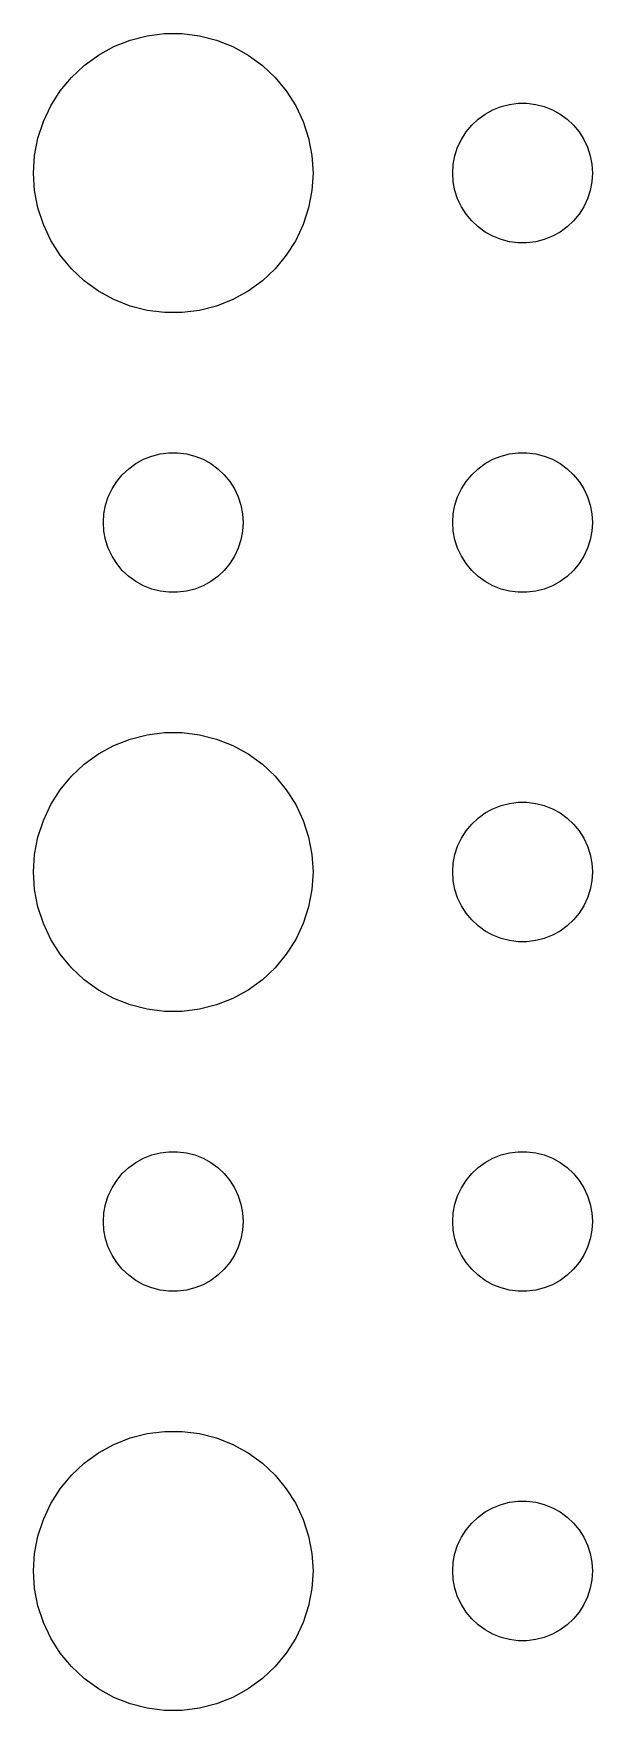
# Model space of a CAD drawing. Header units: metres. Extents: x -134 to 134, y -134 to 134.
# Drawn here: x 64.5 to 76.5, y -40.49 to -4.51 of the extents above; entities that cross this region are included whole.
import ezdxf

# ---------------------------------------------------------------- set-up
doc = ezdxf.new("R2010")
doc.units = ezdxf.units.M

msp = doc.modelspace()

# ---------------------------------------------------------------- linework, layer by layer
for p, q in [((66.2227, -4.78551), (66.573, -4.64682)), ((66.573, -4.64682), (66.9379, -4.55313)), ((66.9379, -4.55313), (67.3116, -4.50591)), ((67.3116, -4.50591), (67.6884, -4.50591)), ((67.6884, -4.50591), (68.0621, -4.55313)), ((68.0621, -4.55313), (68.427, -4.64682)), ((68.427, -4.64682), (68.7773, -4.78551)), ((65.5877, -5.18845), (65.8925, -4.96701)), ((65.8925, -4.96701), (66.2227, -4.78551)), ((68.7773, -4.78551), (69.1075, -4.96701)), ((69.1075, -4.96701), (69.4123, -5.18845)), ((65.3131, -5.44635), (65.5877, -5.18845)), ((69.4123, -5.18845), (69.6869, -5.44635)), ((64.8711, -6.05473), (65.073, -5.73663)), ((65.073, -5.73663), (65.3131, -5.44635)), ((69.6869, -5.44635), (69.927, -5.73663)), ((69.927, -5.73663), (70.1289, -6.05473)), ((64.7107, -6.39561), (64.8711, -6.05473)), ((70.1289, -6.05473), (70.2893, -6.39561)), ((74.3613, -6.14275), (74.5365, -6.07341)), ((74.5365, -6.07341), (74.7189, -6.02657)), ((74.7189, -6.02657), (74.9058, -6.00294)), ((74.9058, -6.00294), (75.0942, -6.00294)), ((75.0942, -6.00294), (75.2811, -6.02657)), ((75.2811, -6.02657), (75.4635, -6.07341)), ((75.4635, -6.07341), (75.6387, -6.14275)), ((64.5943, -6.75392), (64.7107, -6.39561)), ((70.2893, -6.39561), (70.4057, -6.75392)), ((73.7865, -6.61832), (73.9065, -6.47318)), ((73.9065, -6.47318), (74.0439, -6.34422)), ((74.0439, -6.34422), (74.1963, -6.23351)), ((74.1963, -6.23351), (74.3613, -6.14275)), ((75.6387, -6.14275), (75.8037, -6.23351)), ((75.8037, -6.23351), (75.9561, -6.34422)), ((75.9561, -6.34422), (76.0934, -6.47318)), ((76.0934, -6.47318), (76.2135, -6.61832)), ((64.5237, -7.12399), (64.5943, -6.75392)), ((70.4057, -6.75392), (70.4763, -7.12399)), ((73.6053, -6.9478), (73.6855, -6.77736)), ((73.6855, -6.77736), (73.7865, -6.61832)), ((76.2135, -6.61832), (76.3145, -6.77736)), ((76.3145, -6.77736), (76.3947, -6.9478)), ((64.5, -7.5), (64.5237, -7.12399)), ((70.4763, -7.12399), (70.5, -7.5)), ((73.5118, -7.312), (73.5471, -7.12695)), ((73.5471, -7.12695), (73.6053, -6.9478)), ((76.3947, -6.9478), (76.4529, -7.12695)), ((76.4529, -7.12695), (76.4882, -7.312)), ((64.5237, -7.87599), (64.5, -7.5)), ((70.5, -7.5), (70.4763, -7.87599)), ((73.5, -7.5), (73.5118, -7.312)), ((73.5118, -7.68799), (73.5, -7.5)), ((76.4882, -7.312), (76.5, -7.5)), ((76.5, -7.5), (76.4882, -7.68799)), ((64.5943, -8.24606), (64.5237, -7.87599)), ((70.4763, -7.87599), (70.4057, -8.24606)), ((73.5471, -7.87303), (73.5118, -7.68799)), ((73.6053, -8.05219), (73.5471, -7.87303)), ((76.4529, -7.87303), (76.3947, -8.05219)), ((76.4882, -7.68799), (76.4529, -7.87303)), ((64.7107, -8.60437), (64.5943, -8.24606)), ((70.4057, -8.24606), (70.2893, -8.60437)), ((73.6855, -8.22263), (73.6053, -8.05219)), ((73.7865, -8.38167), (73.6855, -8.22263)), ((76.3145, -8.22263), (76.2135, -8.38167)), ((76.3947, -8.05219), (76.3145, -8.22263)), ((64.8711, -8.94525), (64.7107, -8.60437)), ((70.2893, -8.60437), (70.1289, -8.94525)), ((73.9065, -8.52681), (73.7865, -8.38167)), ((74.0439, -8.65576), (73.9065, -8.52681)), ((76.0934, -8.52681), (75.9561, -8.65576)), ((76.2135, -8.38167), (76.0934, -8.52681)), ((65.073, -9.26335), (64.8711, -8.94525)), ((70.1289, -8.94525), (69.927, -9.26335)), ((74.1963, -8.76648), (74.0439, -8.65576)), ((74.3613, -8.85724), (74.1963, -8.76648)), ((74.5365, -8.92657), (74.3613, -8.85724)), ((74.7189, -8.97342), (74.5365, -8.92657)), ((74.9058, -8.99704), (74.7189, -8.97342)), ((75.0942, -8.99704), (74.9058, -8.99704)), ((75.2811, -8.97342), (75.0942, -8.99704)), ((75.4635, -8.92657), (75.2811, -8.97342)), ((75.6387, -8.85724), (75.4635, -8.92657)), ((75.8037, -8.76648), (75.6387, -8.85724)), ((75.9561, -8.65576), (75.8037, -8.76648)), ((65.3131, -9.55363), (65.073, -9.26335)), ((69.927, -9.26335), (69.6869, -9.55363)), ((65.5877, -9.81154), (65.3131, -9.55363)), ((69.6869, -9.55363), (69.4123, -9.81154)), ((65.8925, -10.033), (65.5877, -9.81154)), ((66.2227, -10.2145), (65.8925, -10.033)), ((69.1075, -10.033), (68.7773, -10.2145)), ((69.4123, -9.81154), (69.1075, -10.033)), ((66.573, -10.3532), (66.2227, -10.2145)), ((66.9379, -10.4469), (66.573, -10.3532)), ((68.427, -10.3532), (68.0621, -10.4469)), ((68.7773, -10.2145), (68.427, -10.3532)), ((67.3116, -10.4941), (66.9379, -10.4469)), ((67.6884, -10.4941), (67.3116, -10.4941)), ((68.0621, -10.4469), (67.6884, -10.4941)), ((66.6963, -13.7335), (66.8613, -13.6427)), ((66.8613, -13.6427), (67.0365, -13.5734)), ((67.0365, -13.5734), (67.2189, -13.5266)), ((67.2189, -13.5266), (67.4058, -13.5029)), ((67.4058, -13.5029), (67.5942, -13.5029)), ((67.5942, -13.5029), (67.7811, -13.5266)), ((67.7811, -13.5266), (67.9635, -13.5734)), ((67.9635, -13.5734), (68.1387, -13.6427)), ((68.1387, -13.6427), (68.3037, -13.7335)), ((74.1963, -13.7335), (74.3613, -13.6427)), ((74.3613, -13.6427), (74.5365, -13.5734)), ((74.5365, -13.5734), (74.7189, -13.5266)), ((74.7189, -13.5266), (74.9058, -13.5029)), ((74.9058, -13.5029), (75.0942, -13.5029)), ((75.0942, -13.5029), (75.2811, -13.5266)), ((75.2811, -13.5266), (75.4635, -13.5734)), ((75.4635, -13.5734), (75.6387, -13.6427)), ((75.6387, -13.6427), (75.8037, -13.7335)), ((66.2865, -14.1183), (66.4065, -13.9732)), ((66.4065, -13.9732), (66.5439, -13.8442)), ((66.5439, -13.8442), (66.6963, -13.7335)), ((68.3037, -13.7335), (68.4561, -13.8442)), ((68.4561, -13.8442), (68.5934, -13.9732)), ((68.5934, -13.9732), (68.7135, -14.1183)), ((73.7865, -14.1183), (73.9065, -13.9732)), ((73.9065, -13.9732), (74.0439, -13.8442)), ((74.0439, -13.8442), (74.1963, -13.7335)), ((75.8037, -13.7335), (75.9561, -13.8442)), ((75.9561, -13.8442), (76.0934, -13.9732)), ((76.0934, -13.9732), (76.2135, -14.1183)), ((66.1053, -14.4478), (66.1855, -14.2774)), ((66.1855, -14.2774), (66.2865, -14.1183)), ((68.7135, -14.1183), (68.8145, -14.2774)), ((68.8145, -14.2774), (68.8947, -14.4478)), ((73.6053, -14.4478), (73.6855, -14.2774)), ((73.6855, -14.2774), (73.7865, -14.1183)), ((76.2135, -14.1183), (76.3145, -14.2774)), ((76.3145, -14.2774), (76.3947, -14.4478)), ((66.0118, -14.812), (66.0471, -14.627)), ((66.0471, -14.627), (66.1053, -14.4478)), ((68.8947, -14.4478), (68.9529, -14.627)), ((68.9529, -14.627), (68.9882, -14.812)), ((73.5118, -14.812), (73.5471, -14.627)), ((73.5471, -14.627), (73.6053, -14.4478)), ((76.3947, -14.4478), (76.4529, -14.627)), ((76.4529, -14.627), (76.4882, -14.812)), ((66, -15), (66.0118, -14.812)), ((66.0118, -15.188), (66, -15)), ((68.9882, -14.812), (69, -15)), ((69, -15), (68.9882, -15.188)), ((73.5, -15), (73.5118, -14.812)), ((73.5118, -15.188), (73.5, -15)), ((76.4882, -14.812), (76.5, -15)), ((76.5, -15), (76.4882, -15.188)), ((66.0471, -15.373), (66.0118, -15.188)), ((66.1053, -15.5522), (66.0471, -15.373)), ((68.9529, -15.373), (68.8947, -15.5522)), ((68.9882, -15.188), (68.9529, -15.373)), ((73.5471, -15.373), (73.5118, -15.188)), ((73.6053, -15.5522), (73.5471, -15.373)), ((76.4529, -15.373), (76.3947, -15.5522)), ((76.4882, -15.188), (76.4529, -15.373)), ((66.1855, -15.7226), (66.1053, -15.5522)), ((66.2865, -15.8817), (66.1855, -15.7226)), ((68.8145, -15.7226), (68.7135, -15.8817)), ((68.8947, -15.5522), (68.8145, -15.7226)), ((73.6855, -15.7226), (73.6053, -15.5522)), ((73.7865, -15.8817), (73.6855, -15.7226)), ((76.3145, -15.7226), (76.2135, -15.8817)), ((76.3947, -15.5522), (76.3145, -15.7226)), ((66.4065, -16.0268), (66.2865, -15.8817)), ((66.5439, -16.1558), (66.4065, -16.0268)), ((66.6963, -16.2665), (66.5439, -16.1558)), ((68.4561, -16.1558), (68.3037, -16.2665)), ((68.5934, -16.0268), (68.4561, -16.1558)), ((68.7135, -15.8817), (68.5934, -16.0268)), ((73.9065, -16.0268), (73.7865, -15.8817)), ((74.0439, -16.1558), (73.9065, -16.0268)), ((74.1963, -16.2665), (74.0439, -16.1558)), ((75.9561, -16.1558), (75.8037, -16.2665)), ((76.0934, -16.0268), (75.9561, -16.1558)), ((76.2135, -15.8817), (76.0934, -16.0268)), ((66.8613, -16.3572), (66.6963, -16.2665)), ((67.0365, -16.4266), (66.8613, -16.3572)), ((67.2189, -16.4734), (67.0365, -16.4266)), ((67.4058, -16.497), (67.2189, -16.4734)), ((67.5942, -16.497), (67.4058, -16.497)), ((67.7811, -16.4734), (67.5942, -16.497)), ((67.9635, -16.4266), (67.7811, -16.4734)), ((68.1387, -16.3572), (67.9635, -16.4266)), ((68.3037, -16.2665), (68.1387, -16.3572)), ((74.3613, -16.3572), (74.1963, -16.2665)), ((74.5365, -16.4266), (74.3613, -16.3572)), ((74.7189, -16.4734), (74.5365, -16.4266)), ((74.9058, -16.497), (74.7189, -16.4734)), ((75.0942, -16.497), (74.9058, -16.497)), ((75.2811, -16.4734), (75.0942, -16.497)), ((75.4635, -16.4266), (75.2811, -16.4734)), ((75.6387, -16.3572), (75.4635, -16.4266)), ((75.8037, -16.2665), (75.6387, -16.3572)), ((65.8925, -19.967), (66.2227, -19.7855)), ((66.2227, -19.7855), (66.573, -19.6468)), ((66.573, -19.6468), (66.9379, -19.5531)), ((66.9379, -19.5531), (67.3116, -19.5059)), ((67.3116, -19.5059), (67.6884, -19.5059)), ((67.6884, -19.5059), (68.0621, -19.5531)), ((68.0621, -19.5531), (68.427, -19.6468)), ((68.427, -19.6468), (68.7773, -19.7855)), ((68.7773, -19.7855), (69.1075, -19.967)), ((65.5877, -20.1884), (65.8925, -19.967)), ((69.1075, -19.967), (69.4123, -20.1884)), ((65.073, -20.7366), (65.3131, -20.4464)), ((65.3131, -20.4464), (65.5877, -20.1884)), ((69.4123, -20.1884), (69.6869, -20.4464)), ((69.6869, -20.4464), (69.927, -20.7366)), ((64.8711, -21.0547), (65.073, -20.7366)), ((69.927, -20.7366), (70.1289, -21.0547)), ((64.7107, -21.3956), (64.8711, -21.0547)), ((70.1289, -21.0547), (70.2893, -21.3956)), ((74.1963, -21.2335), (74.3613, -21.1427)), ((74.3613, -21.1427), (74.5365, -21.0734)), ((74.5365, -21.0734), (74.7189, -21.0266)), ((74.7189, -21.0266), (74.9058, -21.003)), ((74.9058, -21.003), (75.0942, -21.003)), ((75.0942, -21.003), (75.2811, -21.0266)), ((75.2811, -21.0266), (75.4635, -21.0734)), ((75.4635, -21.0734), (75.6387, -21.1427)), ((75.6387, -21.1427), (75.8037, -21.2335)), ((64.5943, -21.7539), (64.7107, -21.3956)), ((70.2893, -21.3956), (70.4057, -21.7539)), ((73.7865, -21.6183), (73.9065, -21.4732)), ((73.9065, -21.4732), (74.0439, -21.3442)), ((74.0439, -21.3442), (74.1963, -21.2335)), ((75.8037, -21.2335), (75.9561, -21.3442)), ((75.9561, -21.3442), (76.0934, -21.4732)), ((76.0934, -21.4732), (76.2135, -21.6183)), ((64.5237, -22.124), (64.5943, -21.7539)), ((70.4057, -21.7539), (70.4763, -22.124)), ((73.5471, -22.127), (73.6053, -21.9478)), ((73.6053, -21.9478), (73.6855, -21.7774)), ((73.6855, -21.7774), (73.7865, -21.6183)), ((76.2135, -21.6183), (76.3145, -21.7774)), ((76.3145, -21.7774), (76.3947, -21.9478)), ((76.3947, -21.9478), (76.4529, -22.127)), ((64.5, -22.5), (64.5237, -22.124)), ((70.4763, -22.124), (70.5, -22.5)), ((73.5, -22.5), (73.5118, -22.312)), ((73.5118, -22.312), (73.5471, -22.127)), ((76.4529, -22.127), (76.4882, -22.312)), ((76.4882, -22.312), (76.5, -22.5)), ((64.5237, -22.876), (64.5, -22.5)), ((70.5, -22.5), (70.4763, -22.876)), ((73.5118, -22.688), (73.5, -22.5)), ((76.5, -22.5), (76.4882, -22.688)), ((64.5943, -23.2461), (64.5237, -22.876)), ((70.4763, -22.876), (70.4057, -23.2461)), ((73.5471, -22.873), (73.5118, -22.688)), ((73.6053, -23.0522), (73.5471, -22.873)), ((76.4529, -22.873), (76.3947, -23.0522)), ((76.4882, -22.688), (76.4529, -22.873)), ((64.7107, -23.6044), (64.5943, -23.2461)), ((70.4057, -23.2461), (70.2893, -23.6044)), ((73.6855, -23.2226), (73.6053, -23.0522)), ((73.7865, -23.3817), (73.6855, -23.2226)), ((73.9065, -23.5268), (73.7865, -23.3817)), ((76.2135, -23.3817), (76.0934, -23.5268)), ((76.3145, -23.2226), (76.2135, -23.3817)), ((76.3947, -23.0522), (76.3145, -23.2226)), ((64.8711, -23.9453), (64.7107, -23.6044)), ((70.2893, -23.6044), (70.1289, -23.9453)), ((74.0439, -23.6558), (73.9065, -23.5268)), ((74.1963, -23.7665), (74.0439, -23.6558)), ((75.9561, -23.6558), (75.8037, -23.7665)), ((76.0934, -23.5268), (75.9561, -23.6558)), ((65.073, -24.2634), (64.8711, -23.9453)), ((70.1289, -23.9453), (69.927, -24.2634)), ((74.3613, -23.8572), (74.1963, -23.7665)), ((74.5365, -23.9266), (74.3613, -23.8572)), ((74.7189, -23.9734), (74.5365, -23.9266)), ((74.9058, -23.997), (74.7189, -23.9734)), ((75.0942, -23.997), (74.9058, -23.997)), ((75.2811, -23.9734), (75.0942, -23.997)), ((75.4635, -23.9266), (75.2811, -23.9734)), ((75.6387, -23.8572), (75.4635, -23.9266)), ((75.8037, -23.7665), (75.6387, -23.8572)), ((65.3131, -24.5536), (65.073, -24.2634)), ((69.927, -24.2634), (69.6869, -24.5536)), ((65.5877, -24.8115), (65.3131, -24.5536)), ((65.8925, -25.033), (65.5877, -24.8115)), ((69.4123, -24.8115), (69.1075, -25.033)), ((69.6869, -24.5536), (69.4123, -24.8115)), ((66.2227, -25.2145), (65.8925, -25.033)), ((69.1075, -25.033), (68.7773, -25.2145)), ((66.573, -25.3532), (66.2227, -25.2145)), ((66.9379, -25.4469), (66.573, -25.3532)), ((67.3116, -25.4941), (66.9379, -25.4469)), ((67.6884, -25.4941), (67.3116, -25.4941)), ((68.0621, -25.4469), (67.6884, -25.4941)), ((68.427, -25.3532), (68.0621, -25.4469)), ((68.7773, -25.2145), (68.427, -25.3532)), ((66.5439, -28.8442), (66.6963, -28.7335)), ((66.6963, -28.7335), (66.8613, -28.6427)), ((66.8613, -28.6427), (67.0365, -28.5734)), ((67.0365, -28.5734), (67.2189, -28.5266)), ((67.2189, -28.5266), (67.4058, -28.503)), ((67.4058, -28.503), (67.5942, -28.503)), ((67.5942, -28.503), (67.7811, -28.5266)), ((67.7811, -28.5266), (67.9635, -28.5734)), ((67.9635, -28.5734), (68.1387, -28.6427)), ((68.1387, -28.6427), (68.3037, -28.7335)), ((68.3037, -28.7335), (68.4561, -28.8442)), ((74.0439, -28.8442), (74.1963, -28.7335)), ((74.1963, -28.7335), (74.3613, -28.6427)), ((74.3613, -28.6427), (74.5365, -28.5734)), ((74.5365, -28.5734), (74.7189, -28.5266)), ((74.7189, -28.5266), (74.9058, -28.503)), ((74.9058, -28.503), (75.0942, -28.503)), ((75.0942, -28.503), (75.2811, -28.5266)), ((75.2811, -28.5266), (75.4635, -28.5734)), ((75.4635, -28.5734), (75.6387, -28.6427)), ((75.6387, -28.6427), (75.8037, -28.7335)), ((75.8037, -28.7335), (75.9561, -28.8442)), ((66.1855, -29.2774), (66.2865, -29.1183)), ((66.2865, -29.1183), (66.4065, -28.9732)), ((66.4065, -28.9732), (66.5439, -28.8442)), ((68.4561, -28.8442), (68.5934, -28.9732)), ((68.5934, -28.9732), (68.7135, -29.1183)), ((68.7135, -29.1183), (68.8145, -29.2774)), ((73.6855, -29.2774), (73.7865, -29.1183)), ((73.7865, -29.1183), (73.9065, -28.9732)), ((73.9065, -28.9732), (74.0439, -28.8442)), ((75.9561, -28.8442), (76.0934, -28.9732)), ((76.0934, -28.9732), (76.2135, -29.1183)), ((76.2135, -29.1183), (76.3145, -29.2774)), ((66.0471, -29.627), (66.1053, -29.4478)), ((66.1053, -29.4478), (66.1855, -29.2774)), ((68.8145, -29.2774), (68.8947, -29.4478)), ((68.8947, -29.4478), (68.9529, -29.627)), ((73.5471, -29.627), (73.6053, -29.4478)), ((73.6053, -29.4478), (73.6855, -29.2774)), ((76.3145, -29.2774), (76.3947, -29.4478)), ((76.3947, -29.4478), (76.4529, -29.627)), ((66, -30), (66.0118, -29.812)), ((66.0118, -29.812), (66.0471, -29.627)), ((68.9529, -29.627), (68.9882, -29.812)), ((68.9882, -29.812), (69, -30)), ((73.5, -30), (73.5118, -29.812)), ((73.5118, -29.812), (73.5471, -29.627)), ((76.4529, -29.627), (76.4882, -29.812)), ((76.4882, -29.812), (76.5, -30)), ((66.0118, -30.188), (66, -30)), ((66.0471, -30.373), (66.0118, -30.188)), ((68.9882, -30.188), (68.9529, -30.373)), ((69, -30), (68.9882, -30.188)), ((73.5118, -30.188), (73.5, -30)), ((73.5471, -30.373), (73.5118, -30.188)), ((76.4882, -30.188), (76.4529, -30.373)), ((76.5, -30), (76.4882, -30.188)), ((66.1053, -30.5522), (66.0471, -30.373)), ((66.1855, -30.7226), (66.1053, -30.5522)), ((68.8947, -30.5522), (68.8145, -30.7226)), ((68.9529, -30.373), (68.8947, -30.5522)), ((73.6053, -30.5522), (73.5471, -30.373)), ((73.6855, -30.7226), (73.6053, -30.5522)), ((76.3947, -30.5522), (76.3145, -30.7226)), ((76.4529, -30.373), (76.3947, -30.5522)), ((66.2865, -30.8817), (66.1855, -30.7226)), ((66.4065, -31.0268), (66.2865, -30.8817)), ((68.7135, -30.8817), (68.5934, -31.0268)), ((68.8145, -30.7226), (68.7135, -30.8817)), ((73.7865, -30.8817), (73.6855, -30.7226)), ((73.9065, -31.0268), (73.7865, -30.8817)), ((76.2135, -30.8817), (76.0934, -31.0268)), ((76.3145, -30.7226), (76.2135, -30.8817)), ((66.5439, -31.1558), (66.4065, -31.0268)), ((66.6963, -31.2665), (66.5439, -31.1558)), ((66.8613, -31.3572), (66.6963, -31.2665)), ((68.3037, -31.2665), (68.1387, -31.3572)), ((68.4561, -31.1558), (68.3037, -31.2665)), ((68.5934, -31.0268), (68.4561, -31.1558)), ((74.0439, -31.1558), (73.9065, -31.0268)), ((74.1963, -31.2665), (74.0439, -31.1558)), ((74.3613, -31.3572), (74.1963, -31.2665)), ((75.8037, -31.2665), (75.6387, -31.3572)), ((75.9561, -31.1558), (75.8037, -31.2665)), ((76.0934, -31.0268), (75.9561, -31.1558)), ((67.0365, -31.4266), (66.8613, -31.3572)), ((67.2189, -31.4734), (67.0365, -31.4266)), ((67.4058, -31.497), (67.2189, -31.4734)), ((67.5942, -31.497), (67.4058, -31.497)), ((67.7811, -31.4734), (67.5942, -31.497)), ((67.9635, -31.4266), (67.7811, -31.4734)), ((68.1387, -31.3572), (67.9635, -31.4266)), ((74.5365, -31.4266), (74.3613, -31.3572)), ((74.7189, -31.4734), (74.5365, -31.4266)), ((74.9058, -31.497), (74.7189, -31.4734)), ((75.0942, -31.497), (74.9058, -31.497)), ((75.2811, -31.4734), (75.0942, -31.497)), ((75.4635, -31.4266), (75.2811, -31.4734)), ((75.6387, -31.3572), (75.4635, -31.4266)), ((66.9379, -34.5531), (67.3116, -34.5059)), ((67.3116, -34.5059), (67.6884, -34.5059)), ((67.6884, -34.5059), (68.0621, -34.5531)), ((65.8925, -34.967), (66.2227, -34.7855)), ((66.2227, -34.7855), (66.573, -34.6468)), ((66.573, -34.6468), (66.9379, -34.5531)), ((68.0621, -34.5531), (68.427, -34.6468)), ((68.427, -34.6468), (68.7773, -34.7855)), ((68.7773, -34.7855), (69.1075, -34.967)), ((65.3131, -35.4464), (65.5877, -35.1885)), ((65.5877, -35.1885), (65.8925, -34.967)), ((69.1075, -34.967), (69.4123, -35.1885)), ((69.4123, -35.1885), (69.6869, -35.4464)), ((65.073, -35.7366), (65.3131, -35.4464)), ((69.6869, -35.4464), (69.927, -35.7366)), ((64.8711, -36.0547), (65.073, -35.7366)), ((69.927, -35.7366), (70.1289, -36.0547)), ((64.7107, -36.3956), (64.8711, -36.0547)), ((70.1289, -36.0547), (70.2893, -36.3956)), ((73.9065, -36.4732), (74.0439, -36.3442)), ((74.0439, -36.3442), (74.1963, -36.2335)), ((74.1963, -36.2335), (74.3613, -36.1428)), ((74.3613, -36.1428), (74.5365, -36.0734)), ((74.5365, -36.0734), (74.7189, -36.0266)), ((74.7189, -36.0266), (74.9058, -36.003)), ((74.9058, -36.003), (75.0942, -36.003)), ((75.0942, -36.003), (75.2811, -36.0266)), ((75.2811, -36.0266), (75.4635, -36.0734)), ((75.4635, -36.0734), (75.6387, -36.1428)), ((75.6387, -36.1428), (75.8037, -36.2335)), ((75.8037, -36.2335), (75.9561, -36.3442)), ((75.9561, -36.3442), (76.0934, -36.4732)), ((64.5943, -36.7539), (64.7107, -36.3956)), ((70.2893, -36.3956), (70.4057, -36.7539)), ((73.6855, -36.7774), (73.7865, -36.6183)), ((73.7865, -36.6183), (73.9065, -36.4732)), ((76.0934, -36.4732), (76.2135, -36.6183)), ((76.2135, -36.6183), (76.3145, -36.7774)), ((64.5237, -37.124), (64.5943, -36.7539)), ((70.4057, -36.7539), (70.4763, -37.124)), ((73.5471, -37.127), (73.6053, -36.9478)), ((73.6053, -36.9478), (73.6855, -36.7774)), ((76.3145, -36.7774), (76.3947, -36.9478)), ((76.3947, -36.9478), (76.4529, -37.127)), ((64.5, -37.5), (64.5237, -37.124)), ((70.4763, -37.124), (70.5, -37.5)), ((73.5, -37.5), (73.5118, -37.312)), ((73.5118, -37.312), (73.5471, -37.127)), ((76.4529, -37.127), (76.4882, -37.312)), ((76.4882, -37.312), (76.5, -37.5)), ((64.5237, -37.876), (64.5, -37.5)), ((70.5, -37.5), (70.4763, -37.876)), ((73.5118, -37.688), (73.5, -37.5)), ((73.5471, -37.873), (73.5118, -37.688)), ((76.4882, -37.688), (76.4529, -37.873)), ((76.5, -37.5), (76.4882, -37.688)), ((64.5943, -38.2461), (64.5237, -37.876)), ((70.4763, -37.876), (70.4057, -38.2461)), ((73.6053, -38.0522), (73.5471, -37.873)), ((73.6855, -38.2226), (73.6053, -38.0522)), ((76.3947, -38.0522), (76.3145, -38.2226)), ((76.4529, -37.873), (76.3947, -38.0522)), ((64.7107, -38.6044), (64.5943, -38.2461)), ((70.4057, -38.2461), (70.2893, -38.6044)), ((73.7865, -38.3817), (73.6855, -38.2226)), ((73.9065, -38.5268), (73.7865, -38.3817)), ((76.2135, -38.3817), (76.0934, -38.5268)), ((76.3145, -38.2226), (76.2135, -38.3817)), ((64.8711, -38.9453), (64.7107, -38.6044)), ((70.2893, -38.6044), (70.1289, -38.9453)), ((74.0439, -38.6558), (73.9065, -38.5268)), ((74.1963, -38.7665), (74.0439, -38.6558)), ((74.3613, -38.8572), (74.1963, -38.7665)), ((74.5365, -38.9266), (74.3613, -38.8572)), ((75.6387, -38.8572), (75.4635, -38.9266)), ((75.8037, -38.7665), (75.6387, -38.8572)), ((75.9561, -38.6558), (75.8037, -38.7665)), ((76.0934, -38.5268), (75.9561, -38.6558)), ((65.073, -39.2634), (64.8711, -38.9453)), ((70.1289, -38.9453), (69.927, -39.2634)), ((74.7189, -38.9734), (74.5365, -38.9266)), ((74.9058, -38.997), (74.7189, -38.9734)), ((75.0942, -38.997), (74.9058, -38.997)), ((75.2811, -38.9734), (75.0942, -38.997)), ((75.4635, -38.9266), (75.2811, -38.9734)), ((65.3131, -39.5536), (65.073, -39.2634)), ((65.5877, -39.8115), (65.3131, -39.5536)), ((69.6869, -39.5536), (69.4123, -39.8115)), ((69.927, -39.2634), (69.6869, -39.5536)), ((65.8925, -40.033), (65.5877, -39.8115)), ((69.4123, -39.8115), (69.1075, -40.033)), ((66.2227, -40.2145), (65.8925, -40.033)), ((66.573, -40.3532), (66.2227, -40.2145)), ((68.7773, -40.2145), (68.427, -40.3532)), ((69.1075, -40.033), (68.7773, -40.2145)), ((66.9379, -40.4469), (66.573, -40.3532)), ((67.3116, -40.4941), (66.9379, -40.4469)), ((67.6884, -40.4941), (67.3116, -40.4941)), ((68.0621, -40.4469), (67.6884, -40.4941)), ((68.427, -40.3532), (68.0621, -40.4469))]:
    msp.add_line(p, q)

doc.saveas('drawing.dxf')
